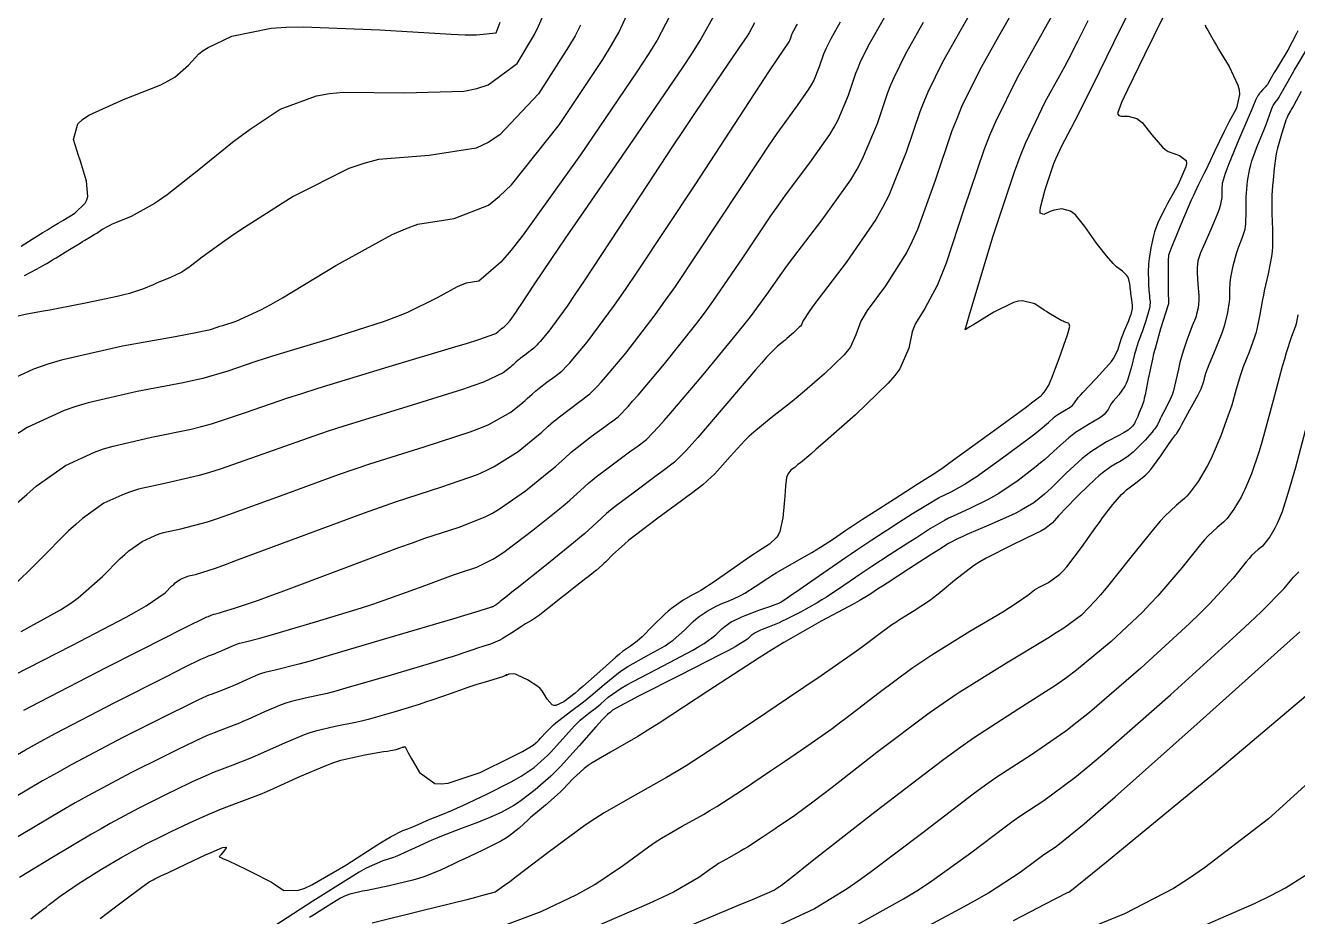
# Model space of a CAD drawing. Header units: metres. Extents: x 837476 to 838477, y 1189012 to 1191014.
# Drawn here: x 837667.6 to 837755.9, y 1190298.2 to 1190360.2 of the extents above; entities that cross this region are included whole.
import ezdxf

# ---------------------------------------------------------------- set-up
doc = ezdxf.new("R2010")
doc.units = ezdxf.units.M
doc.header["$LTSCALE"] = 0.3
doc.layers.add('COTAS 10', color=1, linetype='Continuous')
doc.layers.add('COTAS INT', color=252, linetype='Continuous')

msp = doc.modelspace()

# ---------------------------------------------------------------- linework, layer by layer
at = {"layer": 'COTAS 10'}
for points in [[(837712.606, 1190361.347), (837711.441, 1190359.142), (837710.806, 1190358.126), (837710.035, 1190356.933), (837706.123, 1190351.156), (837702.123, 1190345.596), (837701.296, 1190344.54), (837700.591, 1190343.693), (837699.06, 1190342.38), (837698.168, 1190342.236), (837697.866, 1190342.125), (837697.54, 1190341.985), (837696.162, 1190341.224), (837694.087, 1190340.205), (837693.322, 1190339.901), (837692.474, 1190339.588), (837688.722, 1190338.379), (837685.022, 1190337.263), (837684.207, 1190337.009), (837683.482, 1190336.778), (837681.621, 1190336.141), (837679.881, 1190335.627), (837679.233, 1190335.474), (837678.513, 1190335.317), (837675.312, 1190334.709), (837671.907, 1190333.94), (837671.059, 1190333.68), (837670.251, 1190333.401), (837667.675, 1190332.226), (837665.456, 1190330.785)], [(837667.444, 1190312.565), (837668.557, 1190313.16), (837673.216, 1190315.564), (837677.387, 1190317.669), (837678.19, 1190318.074), (837678.842, 1190318.403), (837679.928, 1190318.949), (837680.021, 1190318.99), (837680.073, 1190319.012), (837680.166, 1190319.047), (837680.267, 1190319.086), (837680.298, 1190319.099), (837680.33, 1190319.113), (837680.456, 1190319.171), (837680.585, 1190319.226), (837680.653, 1190319.248), (837680.767, 1190319.275), (837681.036, 1190319.343), (837681.166, 1190319.38), (837681.321, 1190319.424), (837682.084, 1190319.649), (837683.754, 1190320.224), (837684.482, 1190320.489), (837685.324, 1190320.8), (837689.323, 1190322.307), (837693.495, 1190323.865), (837694.447, 1190324.208), (837695.31, 1190324.513), (837697.693, 1190325.297), (837699.498, 1190326.008), (837699.998, 1190326.267), (837700.497, 1190326.553), (837702.297, 1190327.812), (837703.806, 1190329.031), (837704.121, 1190329.293), (837704.391, 1190329.521), (837704.996, 1190330.071), (837705.474, 1190330.506), (837705.664, 1190330.662), (837705.879, 1190330.833), (837706.866, 1190331.581), (837707.852, 1190332.309), (837708.067, 1190332.469), (837708.256, 1190332.61), (837708.732, 1190332.967), (837709.415, 1190333.674), (837709.736, 1190334.036), (837710.113, 1190334.47), (837711.953, 1190336.635), (837714.131, 1190339.368), (837714.723, 1190340.16), (837715.31, 1190340.966), (837717.388, 1190344.003), (837719.346, 1190346.923), (837719.858, 1190347.657), (837720.356, 1190348.357), (837722.044, 1190350.613), (837723.429, 1190352.578), (837723.737, 1190353.094), (837724.012, 1190353.598), (837724.73, 1190355.319), (837725.246, 1190356.839), (837725.393, 1190357.215), (837725.542, 1190357.573), (837726.099, 1190358.708), (837727.239, 1190360.712)], [(837667.929, 1190298.063), (837668.766, 1190298.719), (837668.989, 1190298.892), (837669.208, 1190299.06), (837669.967, 1190299.635), (837670.853, 1190300.256), (837671.152, 1190300.454), (837671.475, 1190300.663), (837672.837, 1190301.511), (837674.244, 1190302.346), (837674.595, 1190302.548), (837674.929, 1190302.736), (837675.996, 1190303.305), (837677.033, 1190303.819), (837677.347, 1190303.973), (837677.674, 1190304.131), (837678.952, 1190304.74), (837680.308, 1190305.348), (837680.683, 1190305.506), (837681.058, 1190305.659), (837682.409, 1190306.172), (837683.877, 1190306.741), (837684.324, 1190306.929), (837684.789, 1190307.13), (837686.618, 1190307.967), (837688.494, 1190308.76), (837688.989, 1190308.933), (837689.473, 1190309.087), (837691.136, 1190309.475), (837692.44, 1190309.688), (837692.699, 1190309.732), (837692.913, 1190309.769), (837693.319, 1190309.848), (837693.439, 1190309.886), (837693.475, 1190309.897), (837693.51, 1190309.91), (837693.645, 1190309.958), (837693.756, 1190309.998), (837693.776, 1190310.005), (837693.792, 1190310.01), (837693.811, 1190310.013), (837693.812, 1190310.011), (837693.858, 1190310.034), (837693.904, 1190310.035), (837693.916, 1190310.026), (837693.928, 1190310.014), (837693.97, 1190309.937), (837694.14, 1190309.614), (837694.233, 1190309.447), (837694.346, 1190309.245), (837694.921, 1190308.234), (837695.997, 1190307.486), (837696.426, 1190307.451), (837696.912, 1190307.49), (837699.141, 1190308.25), (837701.289, 1190309.299), (837701.724, 1190309.519), (837702.09, 1190309.709), (837702.835, 1190310.143), (837703.151, 1190310.425), (837703.246, 1190310.519), (837703.345, 1190310.62), (837703.73, 1190311.042), (837704.236, 1190311.546), (837704.411, 1190311.697), (837704.601, 1190311.855), (837705.417, 1190312.468), (837706.331, 1190313.153), (837706.584, 1190313.356), (837706.836, 1190313.564), (837707.749, 1190314.364), (837708.759, 1190315.177), (837709.074, 1190315.394), (837709.404, 1190315.606), (837710.722, 1190316.344), (837711.984, 1190317.051), (837712.279, 1190317.244), (837712.549, 1190317.436), (837713.327, 1190318.122), (837713.949, 1190318.74), (837714.121, 1190318.889), (837714.294, 1190319.029), (837714.915, 1190319.456), (837715.535, 1190319.792), (837715.706, 1190319.875), (837715.877, 1190319.954), (837716.494, 1190320.201), (837717.139, 1190320.483), (837717.327, 1190320.583), (837717.52, 1190320.693), (837718.254, 1190321.171), (837719.131, 1190321.753), (837719.415, 1190321.929), (837719.716, 1190322.111), (837720.949, 1190322.823), (837722.188, 1190323.536), (837722.493, 1190323.719), (837722.781, 1190323.896), (837723.682, 1190324.486), (837724.38, 1190324.966), (837724.539, 1190325.075), (837724.684, 1190325.173), (837725.086, 1190325.439), (837725.707, 1190325.839), (837726.323, 1190326.236), (837727.923, 1190327.267), (837729.489, 1190328.271), (837729.8, 1190328.467), (837730.057, 1190328.628), (837730.541, 1190328.915), (837731.208, 1190329.369), (837731.58, 1190329.636), (837732.034, 1190329.963), (837734.351, 1190331.653), (837736.644, 1190333.336), (837737.083, 1190333.658), (837737.437, 1190333.918), (837738.008, 1190334.34), (837738.025, 1190334.356), (837738.035, 1190334.364), (837738.055, 1190334.376), (837738.073, 1190334.386), (837738.076, 1190334.389), (837738.079, 1190334.391), (837738.085, 1190334.399), (837738.128, 1190334.447), (837738.155, 1190334.474), (837738.187, 1190334.508), (837738.356, 1190334.682), (837738.638, 1190335.168), (837738.743, 1190335.399), (837738.858, 1190335.672), (837739.367, 1190337.003), (837739.834, 1190338.326), (837739.922, 1190338.593), (837739.992, 1190338.817), (837740.097, 1190339.268), (837740.062, 1190339.407), (837740.044, 1190339.434), (837740.022, 1190339.456), (837739.911, 1190339.498), (837739.712, 1190339.558), (837739.635, 1190339.593), (837739.547, 1190339.636), (837739.149, 1190339.853), (837738.64, 1190340.165), (837738.483, 1190340.266), (837738.319, 1190340.374), (837737.668, 1190340.819), (837736.81, 1190341.027), (837736.515, 1190340.986), (837736.195, 1190340.902), (837734.834, 1190340.239), (837733.362, 1190339.328), (837733.167, 1190339.208), (837732.835, 1190339.001), (837733.105, 1190339.975), (837733.29, 1190340.598), (837733.523, 1190341.374), (837734.766, 1190345.456), (837736.268, 1190349.988), (837736.665, 1190351.049), (837737.054, 1190352.026), (837738.389, 1190354.852), (837739.518, 1190356.881), (837739.777, 1190357.356), (837740.012, 1190357.793), (837740.667, 1190359.055), (837741.372, 1190360.491)], [(837700.597, 1190297.536), (837703.376, 1190298.588), (837705.862, 1190299.755), (837706.495, 1190300.099), (837707.104, 1190300.453), (837709.102, 1190301.809), (837710.847, 1190303.085), (837711.297, 1190303.388), (837711.732, 1190303.67), (837713.181, 1190304.506), (837714.656, 1190305.324), (837715.108, 1190305.594), (837715.578, 1190305.882), (837717.43, 1190307.081), (837719.317, 1190308.349), (837719.809, 1190308.681), (837720.288, 1190309.005), (837721.908, 1190310.107), (837723.588, 1190311.301), (837724.104, 1190311.682), (837724.643, 1190312.087), (837726.773, 1190313.731), (837729.138, 1190315.483), (837729.824, 1190315.955), (837730.524, 1190316.421), (837733.165, 1190318.055), (837735.442, 1190319.41), (837735.912, 1190319.701), (837736.313, 1190319.955), (837737.18, 1190320.567), (837737.652, 1190320.929), (837737.803, 1190321.025), (837737.963, 1190321.121), (837738.614, 1190321.452), (837739.399, 1190322.018), (837739.642, 1190322.261), (837739.898, 1190322.542), (837740.917, 1190323.868), (837741.914, 1190325.282), (837742.157, 1190325.618), (837742.384, 1190325.93), (837743.083, 1190326.856), (837743.695, 1190327.556), (837743.868, 1190327.724), (837744.043, 1190327.883), (837744.686, 1190328.364), (837745.349, 1190328.902), (837745.537, 1190329.095), (837745.726, 1190329.307), (837746.423, 1190330.235), (837747.009, 1190331.102), (837747.129, 1190331.276), (837747.23, 1190331.421), (837747.441, 1190331.705), (837747.514, 1190331.785), (837747.528, 1190331.801), (837747.539, 1190331.814), (837747.559, 1190331.837), (837747.697, 1190332.086), (837747.783, 1190332.242), (837747.89, 1190332.434), (837748.448, 1190333.44), (837749.016, 1190334.494), (837749.128, 1190334.717), (837749.221, 1190334.909), (837749.395, 1190335.355), (837749.447, 1190335.604), (837749.464, 1190335.673), (837749.482, 1190335.742), (837749.553, 1190335.991), (837749.71, 1190336.411), (837749.782, 1190336.588), (837749.866, 1190336.791), (837750.272, 1190337.741), (837750.692, 1190338.803), (837750.786, 1190339.076), (837750.869, 1190339.339), (837751.085, 1190340.215), (837751.199, 1190340.951), (837751.217, 1190341.126), (837751.229, 1190341.289), (837751.225, 1190341.775), (837751.235, 1190342.28), (837751.256, 1190342.455), (837751.285, 1190342.645), (837751.455, 1190343.461), (837751.685, 1190344.309), (837751.751, 1190344.521), (837751.818, 1190344.722), (837752.07, 1190345.362), (837752.272, 1190345.991), (837752.308, 1190346.185), (837752.336, 1190346.387), (837752.362, 1190347.191), (837752.354, 1190348.043), (837752.36, 1190348.277), (837752.369, 1190348.509), (837752.434, 1190349.337), (837752.596, 1190350.215), (837752.668, 1190350.478), (837752.752, 1190350.75), (837753.15, 1190351.806), (837753.565, 1190352.809), (837753.659, 1190353.047), (837753.744, 1190353.268), (837753.976, 1190353.927), (837754.143, 1190354.394), (837754.187, 1190354.495), (837754.23, 1190354.583), (837754.377, 1190354.799), (837754.571, 1190355.06), (837754.644, 1190355.176), (837754.726, 1190355.312), (837755.089, 1190355.96), (837755.567, 1190356.815), (837755.721, 1190357.081), (837755.884, 1190357.36), (837756.549, 1190358.471)], [(837727.497, 1190296.109), (837732.473, 1190298.76), (837733.535, 1190299.354), (837734.459, 1190299.887), (837736.655, 1190301.307), (837737.83, 1190302.205), (837738.111, 1190302.41), (837738.373, 1190302.595), (837739.158, 1190303.106), (837741.092, 1190304.673), (837742.078, 1190305.525), (837743.26, 1190306.558), (837749.156, 1190311.799), (837754.958, 1190317.01), (837756.08, 1190318.024)]]:
    msp.add_lwpolyline(points, dxfattribs=at)
at = {"layer": 'COTAS INT'}
for points in [[(837665.014, 1190334.867), (837668.146, 1190336.296), (837669.128, 1190336.635), (837670.159, 1190336.95), (837674.299, 1190337.885), (837677.952, 1190338.534), (837678.677, 1190338.668), (837679.276, 1190338.782), (837680.407, 1190339.032), (837680.874, 1190339.191), (837681.056, 1190339.249), (837681.26, 1190339.313), (837682.189, 1190339.593), (837683.907, 1190340.382), (837684.609, 1190340.766), (837685.409, 1190341.222), (837689.119, 1190343.471), (837693.025, 1190345.627), (837693.95, 1190346.025), (837694.807, 1190346.337), (837697.337, 1190346.748), (837699.728, 1190347.656), (837700.498, 1190348.283), (837701.315, 1190349.072), (837704.655, 1190353.277), (837707.663, 1190357.796), (837708.27, 1190358.783), (837708.779, 1190359.656), (837709.805, 1190361.857)], [(837739.02, 1190361.09), (837738.326, 1190359.87), (837738.061, 1190359.402), (837737.765, 1190358.879), (837736.436, 1190356.519), (837734.936, 1190353.461), (837734.534, 1190352.496), (837734.136, 1190351.48), (837732.746, 1190347.386), (837731.504, 1190343.633), (837731.201, 1190342.831), (837730.915, 1190342.133), (837730.027, 1190340.473), (837729.387, 1190339.45), (837729.257, 1190339.154), (837729.147, 1190338.853), (837728.92, 1190337.719), (837728.297, 1190336.299), (837727.937, 1190335.817), (837727.496, 1190335.297), (837725.227, 1190333.096), (837722.936, 1190331.094), (837722.481, 1190330.699), (837722.104, 1190330.373), (837721.391, 1190329.769), (837721.222, 1190329.638), (837721.187, 1190329.611), (837721.158, 1190329.587), (837721.098, 1190329.53), (837721.026, 1190329.467), (837720.99, 1190329.438), (837720.946, 1190329.405), (837720.728, 1190329.246), (837720.509, 1190328.965), (837720.465, 1190328.855), (837720.428, 1190328.731), (837720.352, 1190328.168), (837720.307, 1190327.426), (837720.288, 1190327.19), (837720.267, 1190326.941), (837720.168, 1190325.93), (837719.957, 1190324.982), (837719.865, 1190324.772), (837719.758, 1190324.585), (837719.25, 1190324.099), (837718.47, 1190323.619), (837718.192, 1190323.435), (837717.886, 1190323.23), (837716.559, 1190322.307), (837715.325, 1190321.441), (837715.078, 1190321.272), (837714.873, 1190321.133), (837714.475, 1190320.888), (837714.209, 1190320.756), (837714.087, 1190320.689), (837713.944, 1190320.608), (837713.253, 1190320.208), (837712.425, 1190319.639), (837712.195, 1190319.452), (837711.966, 1190319.253), (837711.136, 1190318.43), (837710.395, 1190317.664), (837710.22, 1190317.502), (837710.06, 1190317.36), (837709.592, 1190317.03), (837709.034, 1190316.643), (837708.815, 1190316.467), (837708.569, 1190316.26), (837707.451, 1190315.264), (837706.28, 1190314.216), (837706.001, 1190313.976), (837705.741, 1190313.758), (837704.963, 1190313.154), (837704.391, 1190312.902), (837704.26, 1190312.907), (837704.14, 1190312.943), (837703.81, 1190313.343), (837703.445, 1190313.919), (837703.305, 1190314.067), (837703.147, 1190314.21), (837702.437, 1190314.684), (837701.738, 1190315.013), (837701.588, 1190315.065), (837701.456, 1190315.1), (837701.138, 1190315.083), (837700.992, 1190314.992), (837700.969, 1190314.979), (837700.954, 1190314.972), (837700.962, 1190314.993), (837700.987, 1190315.025), (837700.983, 1190315.025), (837700.973, 1190315.021), (837700.898, 1190314.975), (837700.653, 1190314.873), (837700.537, 1190314.834), (837700.399, 1190314.791), (837699.73, 1190314.595), (837698.842, 1190314.325), (837698.568, 1190314.235), (837698.28, 1190314.138), (837697.138, 1190313.73), (837695.781, 1190313.255), (837695.358, 1190313.116), (837694.915, 1190312.973), (837693.146, 1190312.427), (837691.363, 1190311.93), (837690.911, 1190311.817), (837690.477, 1190311.714), (837689.062, 1190311.435), (837687.709, 1190311.119), (837687.315, 1190310.994), (837686.912, 1190310.853), (837685.385, 1190310.208), (837683.897, 1190309.527), (837683.519, 1190309.363), (837683.155, 1190309.21), (837681.961, 1190308.747), (837680.861, 1190308.33), (837680.556, 1190308.205), (837680.251, 1190308.077), (837679.147, 1190307.581), (837677.907, 1190306.985), (837677.516, 1190306.793), (837677.103, 1190306.589), (837675.44, 1190305.757), (837673.436, 1190304.688), (837672.809, 1190304.335), (837672.15, 1190303.957), (837669.51, 1190302.389), (837667.145, 1190300.94)], [(837664.127, 1190307.817), (837667.572, 1190309.825), (837668.602, 1190310.396), (837669.664, 1190310.973), (837673.772, 1190313.113), (837677.316, 1190314.899), (837678.022, 1190315.254), (837678.608, 1190315.548), (837679.733, 1190316.107), (837680.079, 1190316.262), (837680.174, 1190316.302), (837680.27, 1190316.341), (837680.615, 1190316.472), (837680.989, 1190316.617), (837681.103, 1190316.665), (837681.222, 1190316.717), (837681.688, 1190316.93), (837682.167, 1190317.132), (837682.293, 1190317.177), (837682.417, 1190317.216), (837682.841, 1190317.315), (837683.836, 1190317.567), (837684.319, 1190317.703), (837684.893, 1190317.867), (837687.715, 1190318.699), (837690.899, 1190319.686), (837691.7, 1190319.948), (837692.466, 1190320.205), (837694.942, 1190321.093), (837696.919, 1190321.831), (837697.369, 1190321.993), (837697.778, 1190322.138), (837698.907, 1190322.509), (837700.027, 1190323.057), (837700.43, 1190323.312), (837700.874, 1190323.613), (837702.813, 1190325.076), (837704.66, 1190326.569), (837705.046, 1190326.889), (837705.377, 1190327.169), (837706.118, 1190327.842), (837706.703, 1190328.375), (837706.935, 1190328.566), (837707.199, 1190328.776), (837708.407, 1190329.691), (837709.614, 1190330.583), (837709.877, 1190330.778), (837710.109, 1190330.951), (837710.692, 1190331.389), (837711.528, 1190332.255), (837711.921, 1190332.697), (837712.384, 1190333.229), (837714.636, 1190335.88), (837716.959, 1190338.699), (837717.467, 1190339.335), (837717.916, 1190339.909), (837719.046, 1190341.461), (837720.093, 1190342.951), (837720.489, 1190343.486), (837720.931, 1190344.073), (837722.91, 1190346.636), (837724.883, 1190349.433), (837725.321, 1190350.168), (837725.712, 1190350.886), (837726.734, 1190353.336), (837727.468, 1190355.499), (837727.678, 1190356.036), (837727.891, 1190356.545), (837728.683, 1190358.161), (837729.949, 1190360.39)], [(837732.994, 1190360.658), (837732.554, 1190359.886), (837731.267, 1190357.614), (837730.239, 1190355.517), (837729.963, 1190354.856), (837729.691, 1190354.159), (837728.738, 1190351.353), (837727.533, 1190348.328), (837727.102, 1190347.494), (837726.629, 1190346.662), (837724.568, 1190343.67), (837722.686, 1190341.231), (837722.325, 1190340.748), (837722.034, 1190340.349), (837721.563, 1190339.6), (837721.454, 1190339.351), (837721.391, 1190339.267), (837721.314, 1190339.176), (837720.916, 1190338.79), (837720.448, 1190338.389), (837720.326, 1190338.288), (837720.207, 1190338.191), (837719.807, 1190337.878), (837719.035, 1190337.092), (837718.683, 1190336.697), (837718.27, 1190336.226), (837716.276, 1190333.882), (837714.268, 1190331.527), (837713.846, 1190331.048), (837713.482, 1190330.644), (837712.652, 1190329.81), (837711.963, 1190329.292), (837711.688, 1190329.088), (837711.376, 1190328.857), (837709.948, 1190327.801), (837708.519, 1190326.718), (837708.207, 1190326.47), (837707.931, 1190326.244), (837707.239, 1190325.613), (837706.41, 1190324.854), (837706.048, 1190324.547), (837705.628, 1190324.197), (837703.636, 1190322.584), (837701.72, 1190321.057), (837701.349, 1190320.761), (837701.047, 1190320.521), (837700.532, 1190320.112), (837700.469, 1190320.062), (837700.451, 1190320.048), (837700.433, 1190320.033), (837700.368, 1190319.981), (837700.31, 1190319.935), (837700.297, 1190319.925), (837700.284, 1190319.916), (837700.247, 1190319.892), (837700.209, 1190319.869), (837700.197, 1190319.861), (837700.182, 1190319.852), (837700.122, 1190319.813), (837700.061, 1190319.775), (837700.031, 1190319.76), (837699.987, 1190319.743), (837699.945, 1190319.73), (837699.932, 1190319.725), (837699.918, 1190319.721), (837699.864, 1190319.701), (837698.745, 1190319.364), (837698.061, 1190319.159), (837697.214, 1190318.906), (837692.801, 1190317.587), (837688.262, 1190316.25), (837687.335, 1190315.985), (837686.552, 1190315.766), (837684.915, 1190315.355), (837684.181, 1190315.184), (837683.967, 1190315.116), (837683.749, 1190315.039), (837682.921, 1190314.689), (837682.114, 1190314.32), (837681.908, 1190314.231), (837681.711, 1190314.148), (837681.063, 1190313.897), (837680.467, 1190313.671), (837680.301, 1190313.603), (837680.136, 1190313.534), (837679.538, 1190313.265), (837678.375, 1190312.694), (837677.853, 1190312.434), (837677.245, 1190312.129), (837674.328, 1190310.661), (837670.771, 1190308.787), (837669.759, 1190308.227), (837668.736, 1190307.649), (837664.942, 1190305.412)], [(837735.898, 1190360.681), (837735.528, 1190360.03), (837735.16, 1190359.382), (837733.851, 1190357.067), (837732.588, 1190354.489), (837732.248, 1190353.676), (837731.914, 1190352.82), (837730.742, 1190349.369), (837729.519, 1190345.98), (837729.152, 1190345.163), (837728.772, 1190344.398), (837727.298, 1190342.071), (837726.036, 1190340.341), (837725.791, 1190339.951), (837725.59, 1190339.601), (837725.242, 1190338.66), (837724.876, 1190337.825), (837724.664, 1190337.542), (837724.405, 1190337.236), (837723.072, 1190335.943), (837721.5, 1190334.598), (837721.092, 1190334.259), (837720.694, 1190333.935), (837719.352, 1190332.885), (837718.144, 1190331.894), (837717.831, 1190331.606), (837717.527, 1190331.312), (837716.505, 1190330.203), (837715.63, 1190329.204), (837715.418, 1190328.978), (837715.219, 1190328.776), (837714.612, 1190328.231), (837713.816, 1190327.634), (837713.499, 1190327.397), (837713.139, 1190327.13), (837711.489, 1190325.911), (837709.838, 1190324.66), (837709.478, 1190324.374), (837709.16, 1190324.113), (837708.36, 1190323.385), (837707.865, 1190322.877), (837707.739, 1190322.755), (837707.617, 1190322.64), (837707.217, 1190322.294), (837706.784, 1190321.951), (837706.641, 1190321.839), (837706.488, 1190321.72), (837705.855, 1190321.229), (837705.154, 1190320.68), (837704.959, 1190320.525), (837704.764, 1190320.368), (837704.053, 1190319.791), (837703.415, 1190319.284), (837703.264, 1190319.171), (837703.125, 1190319.071), (837702.717, 1190318.808), (837702.304, 1190318.563), (837702.162, 1190318.474), (837702.007, 1190318.376), (837701.345, 1190317.946), (837700.666, 1190317.528), (837700.5, 1190317.439), (837700.343, 1190317.36), (837699.859, 1190317.169), (837699.394, 1190317.028), (837699.25, 1190316.98), (837699.099, 1190316.929), (837698.501, 1190316.716), (837697.263, 1190316.31), (837696.71, 1190316.137), (837696.065, 1190315.939), (837692.974, 1190315.007), (837689.812, 1190314.09), (837689.123, 1190313.901), (837688.515, 1190313.74), (837686.988, 1190313.395), (837685.945, 1190313.151), (837685.641, 1190313.055), (837685.33, 1190312.946), (837684.153, 1190312.449), (837683.005, 1190311.924), (837682.714, 1190311.797), (837682.433, 1190311.679), (837681.512, 1190311.322), (837680.664, 1190311), (837680.428, 1190310.904), (837680.193, 1190310.805), (837679.343, 1190310.423), (837678.141, 1190309.839), (837677.684, 1190309.613), (837677.174, 1190309.359), (837674.884, 1190308.209), (837671.944, 1190306.64), (837671.024, 1190306.122), (837670.057, 1190305.568), (837666.184, 1190303.267)], [(837718.207, 1190360.326), (837717.828, 1190359.652), (837717.613, 1190359.318), (837717.351, 1190358.919), (837716.005, 1190356.945), (837713.978, 1190353.956), (837713.286, 1190352.918), (837712.537, 1190351.788), (837709.358, 1190346.945), (837706.362, 1190342.402), (837705.728, 1190341.462), (837705.179, 1190340.658), (837703.904, 1190338.901), (837703.303, 1190338.194), (837703.18, 1190338.052), (837703.075, 1190337.934), (837702.852, 1190337.703), (837702.696, 1190337.586), (837702.635, 1190337.54), (837702.564, 1190337.488), (837702.242, 1190337.25), (837701.92, 1190337.006), (837701.85, 1190336.95), (837701.788, 1190336.899), (837701.632, 1190336.757), (837701.434, 1190336.578), (837701.346, 1190336.503), (837701.243, 1190336.418), (837700.75, 1190336.019), (837699.365, 1190335.373), (837698.7, 1190335.13), (837697.912, 1190334.861), (837694.05, 1190333.661), (837689.681, 1190332.316), (837688.575, 1190331.955), (837687.513, 1190331.6), (837684.05, 1190330.359), (837681.091, 1190329.318), (837680.347, 1190329.088), (837679.635, 1190328.883), (837677.337, 1190328.355), (837675.403, 1190327.918), (837674.921, 1190327.771), (837674.462, 1190327.612), (837672.999, 1190326.945), (837671.518, 1190325.889), (837671.048, 1190325.485), (837670.552, 1190325.033), (837668.545, 1190322.999), (837666.485, 1190320.954)], [(837666.758, 1190314.997), (837670.792, 1190317.073), (837674.546, 1190319.027), (837675.307, 1190319.448), (837675.948, 1190319.817), (837677.256, 1190320.718), (837677.737, 1190321.206), (837677.856, 1190321.314), (837677.968, 1190321.411), (837678.323, 1190321.664), (837678.673, 1190321.823), (837678.783, 1190321.861), (837678.899, 1190321.897), (837679.362, 1190322.001), (837680.757, 1190322.449), (837681.46, 1190322.701), (837682.3, 1190323.008), (837686.478, 1190324.578), (837691.099, 1190326.29), (837692.218, 1190326.687), (837693.267, 1190327.051), (837696.478, 1190328.085), (837698.97, 1190328.959), (837699.565, 1190329.221), (837700.12, 1190329.493), (837701.782, 1190330.548), (837702.952, 1190331.493), (837703.196, 1190331.696), (837703.405, 1190331.873), (837703.875, 1190332.3), (837704.245, 1190332.637), (837704.393, 1190332.758), (837704.56, 1190332.891), (837705.325, 1190333.471), (837706.089, 1190334.036), (837706.256, 1190334.159), (837706.403, 1190334.269), (837706.772, 1190334.546), (837707.302, 1190335.094), (837707.55, 1190335.375), (837707.843, 1190335.711), (837709.27, 1190337.391), (837711.304, 1190340.037), (837711.98, 1190340.984), (837712.704, 1190342.022), (837715.73, 1190346.544), (837718.6, 1190350.896), (837719.227, 1190351.827), (837719.781, 1190352.641), (837721.178, 1190354.591), (837721.976, 1190355.723), (837722.154, 1190356.02), (837722.312, 1190356.311), (837722.726, 1190357.303), (837723.023, 1190358.178), (837723.108, 1190358.395), (837723.194, 1190358.602), (837723.515, 1190359.256), (837724.172, 1190360.411)], [(837706.118, 1190360.17), (837705.734, 1190359.441), (837705.29, 1190358.659), (837703.186, 1190355.398), (837700.507, 1190352.548), (837699.7, 1190352.026), (837698.865, 1190351.619), (837695.613, 1190351.115), (837692.072, 1190350.83), (837691.054, 1190350.562), (837690.02, 1190350.212), (837686.153, 1190348.265), (837682.768, 1190346.109), (837682.039, 1190345.627), (837681.399, 1190345.195), (837679.84, 1190344.051), (837678.903, 1190343.333), (837678.656, 1190343.169), (837678.414, 1190343.02), (837677.584, 1190342.608), (837676.821, 1190342.303), (837676.622, 1190342.22), (837676.427, 1190342.139), (837675.767, 1190341.854), (837674.785, 1190341.536), (837674.388, 1190341.434), (837673.936, 1190341.326), (837671.851, 1190340.885), (837669.723, 1190340.469), (837669.245, 1190340.377), (837668.813, 1190340.295), (837667.655, 1190340.083), (837666.854, 1190339.897)], [(837666.96, 1190326.947), (837667.644, 1190327.57), (837668.293, 1190328.128), (837670.337, 1190329.585), (837672.357, 1190330.507), (837672.99, 1190330.726), (837673.655, 1190330.929), (837676.324, 1190331.532), (837679.074, 1190332.1), (837679.79, 1190332.281), (837680.486, 1190332.472), (837682.835, 1190333.25), (837685.72, 1190334.255), (837686.753, 1190334.589), (837687.888, 1190334.948), (837692.835, 1190336.449), (837697.384, 1190337.812), (837698.268, 1190338.085), (837698.988, 1190338.312), (837700.235, 1190338.755), (837700.389, 1190338.88), (837700.421, 1190338.906), (837700.448, 1190338.93), (837700.51, 1190338.986), (837700.559, 1190339.03), (837700.578, 1190339.046), (837700.6, 1190339.064), (837700.701, 1190339.14), (837700.802, 1190339.215), (837700.824, 1190339.231), (837700.843, 1190339.245), (837700.892, 1190339.282), (837700.962, 1190339.354), (837700.994, 1190339.391), (837701.033, 1190339.435), (837701.221, 1190339.656), (837701.62, 1190340.206), (837701.791, 1190340.457), (837701.99, 1190340.751), (837702.926, 1190342.172), (837704.65, 1190344.74), (837705.344, 1190345.758), (837706.133, 1190346.908), (837709.764, 1190352.172), (837713.211, 1190357.23), (837713.884, 1190358.252), (837714.435, 1190359.109), (837715.407, 1190360.837)], [(837667.268, 1190344.821), (837668.03, 1190345.294), (837668.776, 1190345.762), (837668.939, 1190345.864), (837669.083, 1190345.954), (837669.447, 1190346.179), (837669.831, 1190346.409), (837669.988, 1190346.503), (837670.167, 1190346.61), (837670.997, 1190347.102), (837671.712, 1190347.794), (837671.819, 1190348.026), (837671.887, 1190348.277), (837671.8, 1190349.327), (837671.451, 1190350.481), (837671.352, 1190350.796), (837671.253, 1190351.109), (837670.888, 1190352.224), (837671.197, 1190353.322), (837671.523, 1190353.625), (837671.953, 1190353.927), (837674.374, 1190355.013), (837676.953, 1190356.037), (837677.482, 1190356.3), (837677.932, 1190356.554), (837678.888, 1190357.399), (837679.612, 1190358.186), (837679.915, 1190358.405), (837680.262, 1190358.623), (837681.886, 1190359.412), (837684.627, 1190359.959), (837685.678, 1190360.025), (837686.856, 1190360.054), (837692.165, 1190359.849), (837697.138, 1190359.545), (837698.104, 1190359.512), (837698.891, 1190359.5), (837700.25, 1190359.639), (837700.545, 1190360.386)], [(837667.271, 1190318.028), (837669.996, 1190319.555), (837670.631, 1190319.972), (837671.216, 1190320.386), (837672.9, 1190321.859), (837674.145, 1190323.119), (837674.452, 1190323.399), (837674.743, 1190323.65), (837675.661, 1190324.304), (837676.568, 1190324.718), (837676.852, 1190324.816), (837677.151, 1190324.907), (837678.35, 1190325.178), (837680.196, 1190325.666), (837680.903, 1190325.894), (837681.696, 1190326.163), (837685.264, 1190327.468), (837689.306, 1190328.945), (837690.396, 1190329.321), (837691.474, 1190329.683), (837695.264, 1190330.873), (837698.441, 1190331.91), (837699.133, 1190332.176), (837699.743, 1190332.433), (837701.266, 1190333.283), (837702.097, 1190333.955), (837702.271, 1190334.1), (837702.42, 1190334.225), (837702.753, 1190334.528), (837703.016, 1190334.768), (837703.121, 1190334.854), (837703.24, 1190334.949), (837703.783, 1190335.36), (837704.327, 1190335.762), (837704.445, 1190335.85), (837704.55, 1190335.928), (837704.812, 1190336.125), (837705.188, 1190336.514), (837705.365, 1190336.714), (837705.573, 1190336.953), (837706.587, 1190338.146), (837708.476, 1190340.707), (837709.236, 1190341.808), (837710.099, 1190343.079), (837714.071, 1190349.085), (837717.853, 1190354.868), (837718.596, 1190355.998), (837719.206, 1190356.925), (837720.312, 1190358.568), (837720.523, 1190358.868), (837720.57, 1190358.947), (837720.612, 1190359.023), (837720.721, 1190359.286), (837720.8, 1190359.518), (837720.823, 1190359.575), (837720.845, 1190359.63), (837720.93, 1190359.803), (837721.104, 1190360.109), (837721.183, 1190360.247)], [(837667.504, 1190342.783), (837668.364, 1190343.238), (837668.544, 1190343.334), (837668.697, 1190343.417), (837669.038, 1190343.611), (837669.37, 1190343.816), (837669.518, 1190343.906), (837669.69, 1190344.011), (837670.514, 1190344.513), (837671.351, 1190345.021), (837671.531, 1190345.13), (837671.689, 1190345.225), (837672.074, 1190345.456), (837672.339, 1190345.62), (837672.422, 1190345.673), (837672.509, 1190345.73), (837672.858, 1190345.964), (837673.401, 1190346.264), (837673.612, 1190346.363), (837673.848, 1190346.469), (837674.915, 1190346.91), (837676.386, 1190347.701), (837676.876, 1190348.028), (837677.402, 1190348.402), (837679.6, 1190350.144), (837681.945, 1190352.033), (837682.563, 1190352.5), (837683.168, 1190352.944), (837685.241, 1190354.342), (837687.776, 1190355.272), (837688.671, 1190355.42), (837689.651, 1190355.519), (837693.889, 1190355.482), (837698.001, 1190355.582), (837698.902, 1190355.769), (837699.699, 1190356.024), (837701.718, 1190357.519), (837702.918, 1190359.523), (837703.198, 1190360.099), (837703.457, 1190360.684)], [(837672.76, 1190298.102), (837673.242, 1190298.474), (837673.426, 1190298.614), (837673.632, 1190298.77), (837674.559, 1190299.466), (837675.457, 1190300.132), (837675.644, 1190300.269), (837675.805, 1190300.385), (837676.164, 1190300.633), (837676.337, 1190300.736), (837676.38, 1190300.76), (837676.421, 1190300.783), (837676.552, 1190300.853), (837676.962, 1190301.05), (837677.179, 1190301.152), (837677.44, 1190301.276), (837678.757, 1190301.898), (837680.119, 1190302.532), (837680.409, 1190302.664), (837680.661, 1190302.777), (837681.255, 1190303.025), (837681.48, 1190303.062), (837681.499, 1190303.042), (837681.499, 1190303.008), (837681.344, 1190302.776), (837681.125, 1190302.52), (837681.086, 1190302.471), (837681.055, 1190302.433), (837681.02, 1190302.372), (837681.134, 1190302.332), (837681.197, 1190302.306), (837681.274, 1190302.273), (837681.665, 1190302.099), (837682.243, 1190301.83), (837682.438, 1190301.737), (837682.647, 1190301.636), (837683.526, 1190301.206), (837684.423, 1190300.735), (837684.645, 1190300.608), (837684.854, 1190300.483), (837685.511, 1190300.044), (837686.522, 1190300.053), (837686.955, 1190300.21), (837687.454, 1190300.435), (837689.806, 1190301.804), (837692.107, 1190303.273), (837692.573, 1190303.559), (837692.965, 1190303.794), (837693.763, 1190304.21), (837694.119, 1190304.321), (837694.232, 1190304.364), (837694.352, 1190304.413), (837694.836, 1190304.632), (837695.385, 1190304.882), (837695.545, 1190304.95), (837695.709, 1190305.018), (837696.331, 1190305.258), (837697.228, 1190305.628), (837697.564, 1190305.779), (837697.939, 1190305.949), (837699.614, 1190306.738), (837701.29, 1190307.582), (837701.666, 1190307.789), (837702.003, 1190307.983), (837702.903, 1190308.584), (837703.601, 1190309.207), (837703.812, 1190309.415), (837704.03, 1190309.638), (837704.881, 1190310.573), (837705.707, 1190311.478), (837705.91, 1190311.683), (837706.102, 1190311.868), (837706.702, 1190312.371), (837707.229, 1190312.766), (837707.374, 1190312.883), (837707.52, 1190313.003), (837708.046, 1190313.464), (837708.949, 1190314.094), (837709.333, 1190314.321), (837709.774, 1190314.57), (837711.852, 1190315.658), (837713.909, 1190316.741), (837714.337, 1190316.987), (837714.704, 1190317.209), (837715.518, 1190317.815), (837715.933, 1190318.227), (837716.048, 1190318.326), (837716.162, 1190318.419), (837716.577, 1190318.704), (837717.125, 1190318.976), (837717.325, 1190319.062), (837717.545, 1190319.152), (837718.513, 1190319.514), (837719.404, 1190319.832), (837719.576, 1190319.894), (837719.715, 1190319.945), (837719.949, 1190320.034), (837719.975, 1190320.051), (837719.983, 1190320.056), (837719.992, 1190320.061), (837720.028, 1190320.082), (837720.463, 1190320.38), (837720.723, 1190320.559), (837721.044, 1190320.781), (837722.709, 1190321.935), (837724.523, 1190323.184), (837724.938, 1190323.467), (837725.314, 1190323.722), (837726.359, 1190324.414), (837727.276, 1190325.003), (837727.572, 1190325.194), (837727.887, 1190325.397), (837729.175, 1190326.227), (837730.442, 1190327.013), (837730.743, 1190327.187), (837731.023, 1190327.343), (837731.853, 1190327.752), (837732.822, 1190328.287), (837733.189, 1190328.522), (837733.598, 1190328.796), (837735.433, 1190330.098), (837737.208, 1190331.42), (837737.58, 1190331.706), (837737.899, 1190331.956), (837738.622, 1190332.57), (837739.025, 1190332.932), (837739.143, 1190333.023), (837739.265, 1190333.11), (837739.728, 1190333.395), (837740.128, 1190333.636), (837740.21, 1190333.696), (837740.279, 1190333.753), (837740.423, 1190333.937), (837740.688, 1190334.291), (837740.834, 1190334.456), (837741.011, 1190334.65), (837741.91, 1190335.591), (837742.817, 1190336.584), (837742.998, 1190336.811), (837743.149, 1190337.017), (837743.444, 1190337.585), (837743.574, 1190338.057), (837743.623, 1190338.202), (837743.676, 1190338.353), (837743.911, 1190338.95), (837744.147, 1190339.524), (837744.201, 1190339.66), (837744.25, 1190339.787), (837744.384, 1190340.163), (837744.452, 1190340.496), (837744.458, 1190340.596), (837744.459, 1190340.699), (837744.419, 1190341.097), (837744.352, 1190341.519), (837744.336, 1190341.638), (837744.322, 1190341.757), (837744.281, 1190342.19), (837744.18, 1190342.591), (837744.128, 1190342.689), (837744.065, 1190342.782), (837743.754, 1190343.07), (837743.352, 1190343.387), (837743.233, 1190343.499), (837743.111, 1190343.62), (837742.642, 1190344.144), (837742.114, 1190344.815), (837741.955, 1190345.03), (837741.791, 1190345.257), (837741.15, 1190346.183), (837740.494, 1190346.985), (837740.32, 1190347.133), (837740.149, 1190347.25), (837739.559, 1190347.409), (837739.018, 1190347.319), (837738.878, 1190347.279), (837738.743, 1190347.233), (837738.291, 1190347.01), (837738.048, 1190347.117), (837738.045, 1190347.278), (837738.069, 1190347.496), (837738.389, 1190348.76), (837738.873, 1190350.22), (837739.001, 1190350.562), (837739.126, 1190350.876), (837739.556, 1190351.786), (837740.207, 1190353.021), (837740.471, 1190353.541), (837740.773, 1190354.137), (837742.164, 1190356.932), (837743.681, 1190360.004), (837744.06, 1190360.776)], [(837746.595, 1190360.743), (837745.299, 1190358.118), (837744.109, 1190355.676), (837743.882, 1190355.192), (837743.698, 1190354.792), (837743.404, 1190354.043), (837743.513, 1190353.888), (837743.585, 1190353.863), (837743.675, 1190353.845), (837744.148, 1190353.845), (837744.762, 1190353.678), (837744.94, 1190353.556), (837745.121, 1190353.4), (837745.806, 1190352.563), (837746.53, 1190351.7), (837746.737, 1190351.529), (837746.946, 1190351.387), (837747.722, 1190351.117), (837748.191, 1190350.759), (837748.206, 1190350.561), (837748.172, 1190350.321), (837747.634, 1190349.094), (837746.892, 1190347.77), (837746.729, 1190347.468), (837746.585, 1190347.193), (837746.218, 1190346.433), (837745.993, 1190345.816), (837745.938, 1190345.631), (837745.885, 1190345.441), (837745.723, 1190344.702), (837745.61, 1190343.965), (837745.589, 1190343.776), (837745.573, 1190343.592), (837745.55, 1190342.983), (837745.56, 1190342.446), (837745.565, 1190342.31), (837745.57, 1190342.178), (837745.596, 1190341.744), (837745.628, 1190341.381), (837745.637, 1190341.294), (837745.646, 1190341.212), (837745.682, 1190340.967), (837745.657, 1190340.634), (837745.629, 1190340.497), (837745.591, 1190340.341), (837745.374, 1190339.616), (837745.126, 1190338.872), (837745.067, 1190338.704), (837745.013, 1190338.552), (837744.856, 1190338.141), (837744.706, 1190337.692), (837744.658, 1190337.517), (837744.606, 1190337.32), (837744.392, 1190336.424), (837744.113, 1190335.495), (837744.02, 1190335.277), (837743.92, 1190335.076), (837743.503, 1190334.492), (837743.108, 1190334.048), (837743.022, 1190333.935), (837742.947, 1190333.827), (837742.76, 1190333.475), (837742.479, 1190333.115), (837742.344, 1190333.003), (837742.184, 1190332.885), (837741.401, 1190332.413), (837740.494, 1190331.857), (837740.256, 1190331.686), (837740.024, 1190331.507), (837739.236, 1190330.8), (837738.362, 1190329.994), (837738.076, 1190329.753), (837737.772, 1190329.505), (837736.515, 1190328.543), (837735.162, 1190327.628), (837734.797, 1190327.409), (837734.436, 1190327.205), (837733.165, 1190326.59), (837731.989, 1190326.059), (837731.687, 1190325.908), (837731.395, 1190325.755), (837730.427, 1190325.186), (837729.451, 1190324.558), (837729.154, 1190324.366), (837728.845, 1190324.168), (837727.633, 1190323.388), (837726.355, 1190322.555), (837726.005, 1190322.322), (837725.657, 1190322.089), (837724.414, 1190321.24), (837723.201, 1190320.435), (837722.872, 1190320.23), (837722.546, 1190320.033), (837721.395, 1190319.385), (837720.374, 1190318.865), (837720.131, 1190318.748), (837719.904, 1190318.643), (837719.227, 1190318.364), (837718.73, 1190318.179), (837718.618, 1190318.133), (837718.516, 1190318.089), (837718.238, 1190317.952), (837718.031, 1190317.81), (837717.974, 1190317.763), (837717.916, 1190317.713), (837717.709, 1190317.507), (837716.858, 1190316.981), (837716.395, 1190316.729), (837715.833, 1190316.431), (837712.982, 1190314.973), (837710.145, 1190313.533), (837709.592, 1190313.248), (837709.139, 1190313.011), (837708.343, 1190312.564), (837708.204, 1190312.442), (837708.165, 1190312.41), (837708.127, 1190312.379), (837707.987, 1190312.275), (837707.603, 1190311.882), (837707.409, 1190311.669), (837707.178, 1190311.411), (837706.032, 1190310.103), (837704.715, 1190308.656), (837704.377, 1190308.31), (837704.051, 1190307.988), (837702.97, 1190307.024), (837701.995, 1190306.294), (837701.736, 1190306.119), (837701.481, 1190305.957), (837700.601, 1190305.471), (837699.651, 1190305.046), (837699.353, 1190304.922), (837699.04, 1190304.796), (837697.78, 1190304.316), (837696.47, 1190303.812), (837696.125, 1190303.669), (837695.788, 1190303.526), (837694.632, 1190302.998), (837693.613, 1190302.537), (837693.362, 1190302.435), (837693.124, 1190302.344), (837692.374, 1190302.11), (837691.226, 1190301.581), (837690.737, 1190301.305), (837690.173, 1190300.972), (837687.517, 1190299.301), (837684.878, 1190297.591)], [(837749.516, 1190360.191), (837749.555, 1190360.046), (837749.641, 1190359.903), (837749.671, 1190359.849), (837749.705, 1190359.788), (837749.849, 1190359.519), (837750.151, 1190358.991), (837750.284, 1190358.768), (837750.439, 1190358.511), (837751.174, 1190357.305), (837751.785, 1190355.994), (837751.86, 1190355.672), (837751.895, 1190355.367), (837751.682, 1190354.41), (837751.157, 1190353.434), (837750.995, 1190353.116), (837750.826, 1190352.778), (837750.154, 1190351.385), (837749.546, 1190350.105), (837749.417, 1190349.837), (837749.304, 1190349.608), (837749.041, 1190349.094), (837748.777, 1190348.548), (837748.665, 1190348.299), (837748.535, 1190348.006), (837747.927, 1190346.594), (837747.342, 1190345.195), (837747.227, 1190344.911), (837747.133, 1190344.672), (837746.962, 1190344.18), (837746.935, 1190343.796), (837746.931, 1190343.625), (837746.929, 1190343.425), (837746.931, 1190342.469), (837746.942, 1190341.539), (837746.944, 1190341.356), (837746.947, 1190341.205), (837746.954, 1190340.929), (837746.96, 1190340.874), (837746.96, 1190340.863), (837746.961, 1190340.853), (837746.961, 1190340.834), (837746.959, 1190340.825), (837746.958, 1190340.823), (837746.957, 1190340.82), (837746.953, 1190340.809), (837746.867, 1190340.535), (837746.814, 1190340.365), (837746.749, 1190340.156), (837746.41, 1190339.062), (837746.022, 1190337.705), (837745.926, 1190337.33), (837745.835, 1190336.954), (837745.549, 1190335.597), (837745.328, 1190334.475), (837745.279, 1190334.248), (837745.235, 1190334.057), (837745.116, 1190333.668), (837745.019, 1190333.47), (837744.987, 1190333.399), (837744.954, 1190333.322), (837744.817, 1190332.985), (837744.67, 1190332.649), (837744.63, 1190332.571), (837744.59, 1190332.501), (837744.448, 1190332.304), (837744.317, 1190332.17), (837744.285, 1190332.139), (837744.254, 1190332.111), (837744.154, 1190332.031), (837743.869, 1190331.866), (837743.722, 1190331.785), (837743.545, 1190331.688), (837742.658, 1190331.209), (837741.569, 1190330.521), (837741.265, 1190330.293), (837740.96, 1190330.049), (837739.85, 1190329.03), (837738.824, 1190328.032), (837738.573, 1190327.801), (837738.336, 1190327.59), (837737.598, 1190326.988), (837736.726, 1190326.461), (837736.405, 1190326.296), (837736.05, 1190326.122), (837734.477, 1190325.427), (837732.954, 1190324.774), (837732.63, 1190324.628), (837732.348, 1190324.497), (837731.68, 1190324.146), (837731.015, 1190323.719), (837730.414, 1190323.332), (837728.906, 1190322.363), (837727.409, 1190321.397), (837727.094, 1190321.193), (837726.822, 1190321.015), (837726.201, 1190320.602), (837725.478, 1190320.175), (837725.142, 1190319.989), (837724.748, 1190319.774), (837722.834, 1190318.751), (837720.228, 1190317.267), (837719.398, 1190316.76), (837718.52, 1190316.213), (837714.958, 1190313.89), (837711.567, 1190311.663), (837710.798, 1190311.175), (837710.102, 1190310.743), (837708.201, 1190309.649), (837706.935, 1190308.92), (837706.639, 1190308.718), (837706.367, 1190308.517), (837705.581, 1190307.79), (837704.905, 1190307.07), (837704.701, 1190306.873), (837704.49, 1190306.677), (837703.672, 1190305.975), (837702.866, 1190305.306), (837702.664, 1190305.13), (837702.471, 1190304.958), (837701.848, 1190304.37), (837701.118, 1190303.793), (837700.858, 1190303.628), (837700.571, 1190303.46), (837699.326, 1190302.834), (837698.009, 1190302.228), (837697.678, 1190302.073), (837697.361, 1190301.923), (837696.336, 1190301.428), (837695.229, 1190300.985), (837694.861, 1190300.868), (837694.466, 1190300.754), (837692.815, 1190300.364), (837691.287, 1190300.05), (837690.968, 1190299.983), (837690.696, 1190299.926), (837690.09, 1190299.792), (837689.71, 1190299.647), (837689.58, 1190299.582), (837689.44, 1190299.506), (837688.842, 1190299.143), (837687.962, 1190298.581), (837687.643, 1190298.381), (837687.292, 1190298.161)], [(837755.935, 1190359.782), (837755.836, 1190359.541), (837755.238, 1190358.43), (837754.57, 1190357.324), (837754.427, 1190357.085), (837754.303, 1190356.875), (837754.008, 1190356.361), (837753.827, 1190356.062), (837753.775, 1190355.987), (837753.722, 1190355.917), (837753.521, 1190355.693), (837753.344, 1190355.513), (837753.306, 1190355.471), (837753.272, 1190355.431), (837753.187, 1190355.314), (837753.13, 1190355.208), (837753.113, 1190355.176), (837753.096, 1190355.142), (837753.032, 1190355.009), (837752.809, 1190354.497), (837752.692, 1190354.225), (837752.551, 1190353.896), (837751.843, 1190352.235), (837751.14, 1190350.53), (837751.003, 1190350.172), (837750.89, 1190349.865), (837750.689, 1190349.169), (837750.66, 1190348.794), (837750.656, 1190348.689), (837750.653, 1190348.584), (837750.657, 1190348.199), (837750.548, 1190347.621), (837750.475, 1190347.395), (837750.382, 1190347.139), (837749.893, 1190345.976), (837749.383, 1190344.818), (837749.278, 1190344.565), (837749.189, 1190344.343), (837748.999, 1190343.787), (837748.946, 1190343.321), (837748.944, 1190343.155), (837748.947, 1190342.974), (837749.004, 1190342.187), (837749.063, 1190341.391), (837749.067, 1190341.203), (837749.067, 1190341.03), (837749.023, 1190340.525), (837748.914, 1190340.082), (837748.872, 1190339.949), (837748.825, 1190339.811), (837748.613, 1190339.275), (837748.366, 1190338.663), (837748.298, 1190338.477), (837748.23, 1190338.283), (837747.981, 1190337.527), (837747.752, 1190336.724), (837747.695, 1190336.501), (837747.641, 1190336.279), (837747.472, 1190335.476), (837747.275, 1190334.692), (837747.204, 1190334.483), (837747.125, 1190334.276), (837746.782, 1190333.554), (837746.454, 1190332.952), (837746.385, 1190332.82), (837746.325, 1190332.704), (837746.188, 1190332.411), (837746.01, 1190332.128), (837745.924, 1190332.019), (837745.823, 1190331.895), (837745.326, 1190331.335), (837744.768, 1190330.76), (837744.628, 1190330.627), (837744.495, 1190330.506), (837744.067, 1190330.163), (837743.664, 1190329.898), (837743.546, 1190329.825), (837743.425, 1190329.753), (837742.967, 1190329.495), (837742.34, 1190329.043), (837742.113, 1190328.849), (837741.862, 1190328.624), (837740.764, 1190327.562), (837739.719, 1190326.494), (837739.503, 1190326.265), (837739.317, 1190326.065), (837738.911, 1190325.586), (837738.36, 1190325.178), (837738.084, 1190325.022), (837737.754, 1190324.848), (837736.116, 1190324.068), (837734.291, 1190323.139), (837733.844, 1190322.873), (837733.42, 1190322.602), (837732.1, 1190321.588), (837730.963, 1190320.63), (837730.656, 1190320.395), (837730.353, 1190320.173), (837729.285, 1190319.478), (837728.275, 1190318.852), (837728.007, 1190318.674), (837727.744, 1190318.494), (837726.839, 1190317.823), (837725.694, 1190316.968), (837725.28, 1190316.672), (837724.824, 1190316.349), (837722.826, 1190314.966), (837720.426, 1190313.335), (837719.717, 1190312.855), (837718.988, 1190312.363), (837716.194, 1190310.486), (837713.452, 1190308.711), (837712.756, 1190308.283), (837712.087, 1190307.884), (837709.903, 1190306.673), (837707.757, 1190305.434), (837707.113, 1190305.017), (837706.447, 1190304.568), (837703.862, 1190302.679), (837701.641, 1190300.98), (837701.204, 1190300.65), (837700.845, 1190300.381), (837700.191, 1190299.92), (837699.317, 1190299.682), (837698.818, 1190299.554), (837698.209, 1190299.4), (837695.082, 1190298.617), (837691.651, 1190297.768)], [(837756.17, 1190355.559), (837755.63, 1190354.566), (837755.523, 1190354.373), (837755.434, 1190354.215), (837755.266, 1190353.939), (837755.166, 1190353.705), (837755.119, 1190353.573), (837755.064, 1190353.413), (837754.798, 1190352.593), (837754.526, 1190351.616), (837754.467, 1190351.356), (837754.416, 1190351.101), (837754.29, 1190350.221), (837754.22, 1190349.415), (837754.203, 1190349.207), (837754.188, 1190349.005), (837754.143, 1190348.331), (837754.127, 1190347.587), (837754.129, 1190347.341), (837754.135, 1190347.078), (837754.183, 1190345.985), (837754.178, 1190344.777), (837754.152, 1190344.442), (837754.114, 1190344.107), (837753.886, 1190342.894), (837753.614, 1190341.72), (837753.549, 1190341.41), (837753.488, 1190341.106), (837753.305, 1190340.061), (837753.095, 1190339.051), (837753.018, 1190338.769), (837752.932, 1190338.487), (837752.552, 1190337.458), (837752.152, 1190336.432), (837752.053, 1190336.151), (837751.96, 1190335.871), (837751.668, 1190334.871), (837751.346, 1190333.772), (837751.234, 1190333.431), (837751.112, 1190333.073), (837750.588, 1190331.646), (837749.988, 1190330.226), (837749.819, 1190329.873), (837749.648, 1190329.537), (837749.016, 1190328.468), (837748.395, 1190327.633), (837748.231, 1190327.445), (837748.07, 1190327.275), (837747.516, 1190326.818), (837746.705, 1190326.058), (837746.381, 1190325.698), (837746.015, 1190325.273), (837744.335, 1190323.195), (837742.619, 1190321.057), (837742.229, 1190320.593), (837741.877, 1190320.186), (837740.917, 1190319.179), (837739.68, 1190318.277), (837739.155, 1190317.936), (837738.55, 1190317.554), (837735.703, 1190315.847), (837732.276, 1190313.699), (837731.305, 1190313.04), (837730.325, 1190312.353), (837726.707, 1190309.64), (837723.592, 1190307.205), (837722.929, 1190306.693), (837722.352, 1190306.252), (837720.991, 1190305.248), (837720.15, 1190304.676), (837719.901, 1190304.508), (837719.645, 1190304.335), (837718.665, 1190303.677), (837717.704, 1190303.054), (837717.46, 1190302.904), (837717.225, 1190302.764), (837716.459, 1190302.34), (837715.707, 1190301.905), (837715.481, 1190301.759), (837715.248, 1190301.602), (837714.341, 1190300.939), (837712.567, 1190299.927), (837711.786, 1190299.549), (837710.88, 1190299.128), (837706.561, 1190297.255)], [(837755.946, 1190340.037), (837755.819, 1190339.425), (837755.772, 1190339.255), (837755.72, 1190339.084), (837755.49, 1190338.461), (837755.136, 1190337.41), (837755.007, 1190336.968), (837754.863, 1190336.462), (837754.229, 1190334.09), (837753.557, 1190331.609), (837753.39, 1190331.033), (837753.23, 1190330.506), (837752.722, 1190329.005), (837752.259, 1190327.907), (837752.127, 1190327.634), (837751.995, 1190327.374), (837751.507, 1190326.548), (837751.027, 1190325.902), (837750.9, 1190325.757), (837750.775, 1190325.626), (837750.347, 1190325.272), (837749.719, 1190324.685), (837749.469, 1190324.406), (837749.186, 1190324.077), (837747.887, 1190322.47), (837746.212, 1190320.506), (837745.692, 1190319.951), (837745.147, 1190319.392), (837742.976, 1190317.334), (837740.575, 1190315.347), (837739.886, 1190314.833), (837739.185, 1190314.334), (837736.567, 1190312.662), (837733.409, 1190310.615), (837732.369, 1190309.88), (837731.257, 1190309.073), (837726.641, 1190305.548), (837722.541, 1190302.323), (837721.753, 1190301.704), (837721.116, 1190301.204), (837720.073, 1190300.389), (837720.011, 1190300.346), (837719.993, 1190300.334), (837719.974, 1190300.321), (837719.901, 1190300.272), (837719.83, 1190300.226), (837719.812, 1190300.215), (837719.794, 1190300.205), (837719.682, 1190300.141), (837719.648, 1190300.119), (837719.581, 1190300.07), (837718.03, 1190299.401), (837717.077, 1190298.998), (837715.897, 1190298.501), (837709.745, 1190295.923)], [(837756.789, 1190333.309), (837755.768, 1190329.445), (837755.545, 1190328.636), (837755.349, 1190327.939), (837754.856, 1190326.364), (837754.529, 1190325.588), (837754.436, 1190325.395), (837754.343, 1190325.212), (837753.997, 1190324.628), (837753.658, 1190324.171), (837753.568, 1190324.068), (837753.481, 1190323.976), (837753.178, 1190323.726), (837752.734, 1190323.311), (837752.557, 1190323.114), (837752.357, 1190322.881), (837751.439, 1190321.746), (837749.806, 1190319.955), (837749.155, 1190319.309), (837748.417, 1190318.598), (837745.036, 1190315.489), (837741.47, 1190312.418), (837740.617, 1190311.73), (837739.821, 1190311.114), (837737.43, 1190309.476), (837735.035, 1190307.919), (837734.236, 1190307.354), (837733.379, 1190306.729), (837729.792, 1190303.988), (837726.238, 1190301.288), (837725.401, 1190300.69), (837724.627, 1190300.158), (837722.362, 1190298.774), (837719.341, 1190297.361)], [(837724.929, 1190297.442), (837728.55, 1190299.459), (837729.468, 1190300.022), (837730.349, 1190300.588), (837733.224, 1190302.647), (837735.604, 1190304.467), (837736.174, 1190304.882), (837736.704, 1190305.257), (837738.294, 1190306.291), (837740.457, 1190307.893), (837741.347, 1190308.628), (837742.365, 1190309.488), (837747.096, 1190313.644), (837751.688, 1190317.804), (837752.618, 1190318.666), (837753.4, 1190319.404), (837754.991, 1190321.021), (837755.529, 1190321.686), (837755.646, 1190321.822), (837755.749, 1190321.937), (837756.009, 1190322.18)], [(837736.196, 1190297.958), (837737.396, 1190298.581), (837738.364, 1190299.083), (837739.931, 1190299.892), (837739.989, 1190299.917), (837740.006, 1190299.925), (837740.025, 1190299.932), (837740.095, 1190299.961), (837741.674, 1190301.235), (837742.643, 1190302.028), (837743.842, 1190303.011), (837750.095, 1190308.15), (837756.503, 1190313.567)], [(837758.201, 1190308.939), (837753.905, 1190305.016), (837749.467, 1190301.614), (837748.357, 1190300.858), (837747.299, 1190300.183), (837743.905, 1190298.417), (837741.01, 1190297.227)], [(837747.714, 1190296.873), (837752.923, 1190299.131), (837754.071, 1190299.688), (837755.092, 1190300.217), (837757.714, 1190301.881)]]:
    msp.add_lwpolyline(points, dxfattribs=at)

doc.saveas('drawing.dxf')
